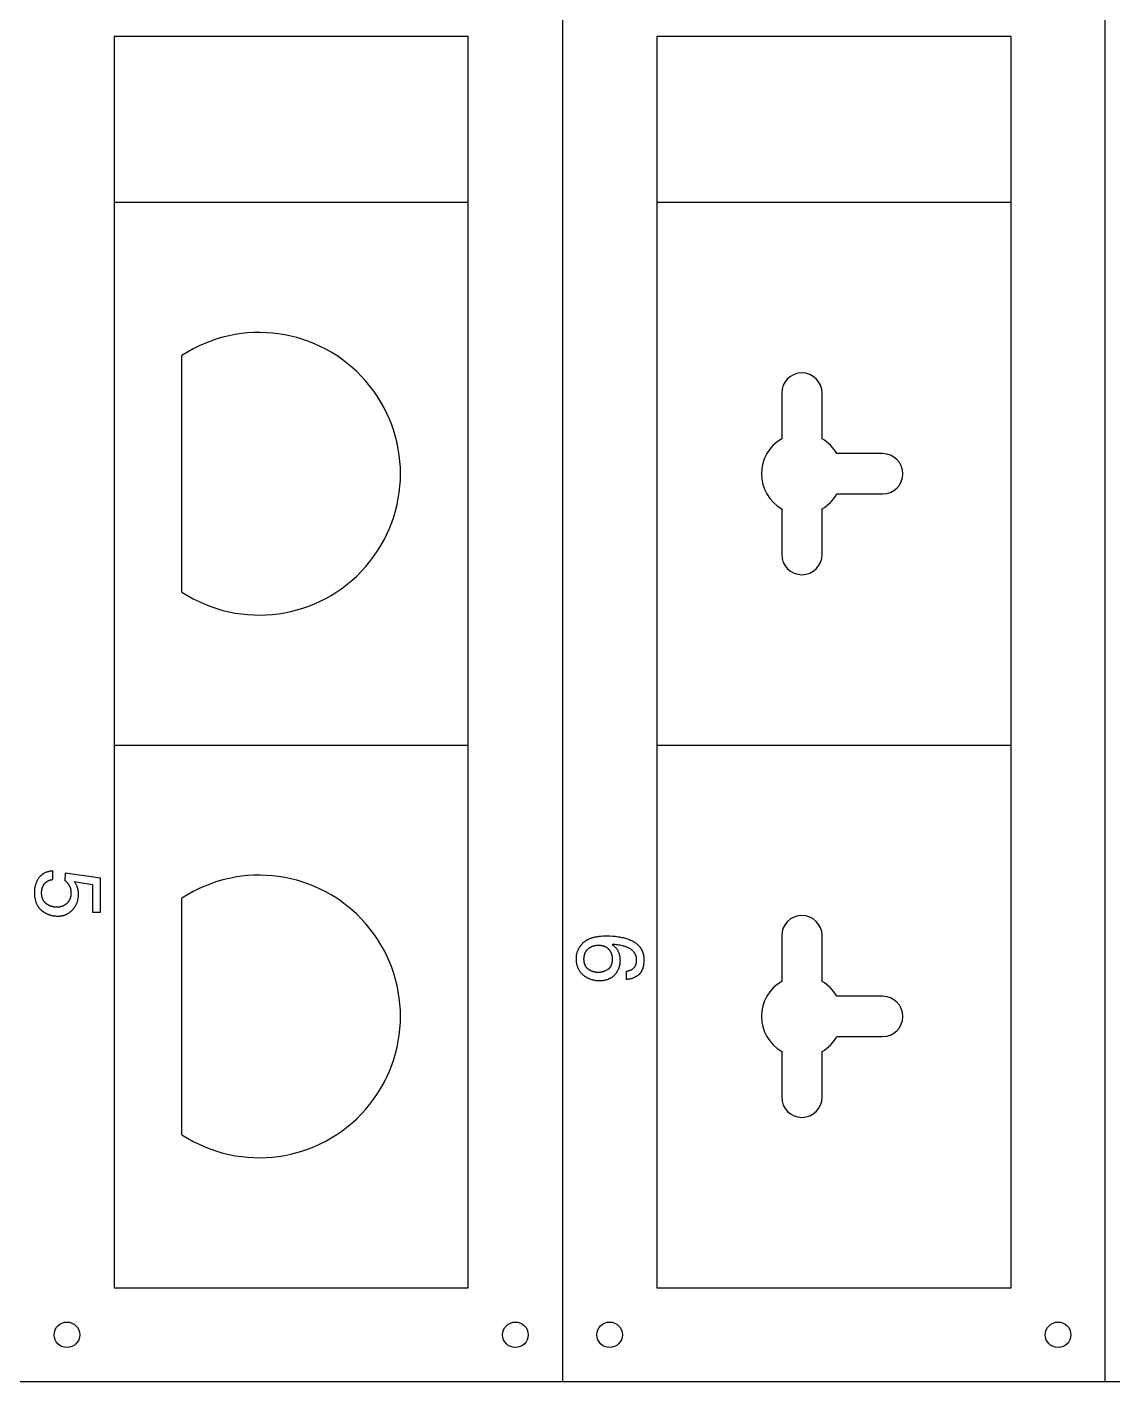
# Model space of a CAD drawing. Extents: x 0 to 323, y 0 to 407.
# Drawn here: x 161.9 to 242.6, y 0 to 100.7 of the extents above; entities that cross this region are included whole.
import ezdxf

# ---------------------------------------------------------------- set-up
doc = ezdxf.new("R2010")
doc.units = 0
for name, color, linetype in [('BORDER', 7, 'CONTINUOUS'), ('FIXING', 3, 'CONTINUOUS'), ('GRID_PCB', 6, 'CONTINUOUS'), ('SCREWS-BORDER', 3, 'CONTINUOUS'), ('TEXT_LAYER$TXT_05', 4, 'CONTINUOUS'), ('TEXT_LAYER$TXT_06', 4, 'CONTINUOUS')]:
    doc.layers.add(name, color=color, linetype=linetype)

msp = doc.modelspace()

# ---------------------------------------------------------------- linework, layer by layer
at = {"layer": 'BORDER'}
for p, q in [((201.65, 406.96), (201.65, 0)), ((241.98, 0), (241.98, 406.96)), ((322.64, 0), (0, 0))]:
    msp.add_line(p, q, dxfattribs=at)
at = {"layer": 'FIXING'}
for p, q in [((194.65, 87.66), (168.32, 87.66)), ((234.98, 87.66), (208.65, 87.66)), ((173.37, 58.7), (173.37, 76.29)), ((217.94, 73.49), (217.94, 70.09)), ((220.94, 70.09), (220.94, 73.49)), ((225.44, 68.99), (222.04, 68.99)), ((222.04, 65.99), (225.44, 65.99)), ((217.94, 64.9), (217.94, 61.49)), ((220.94, 61.49), (220.94, 64.9)), ((168.32, 47.33), (194.65, 47.33)), ((208.65, 47.33), (234.98, 47.33)), ((173.37, 18.37), (173.37, 35.96)), ((217.94, 33.16), (217.94, 29.76)), ((220.94, 29.76), (220.94, 33.16)), ((225.44, 28.66), (222.04, 28.66)), ((222.04, 25.66), (225.44, 25.66)), ((217.94, 24.57), (217.94, 21.16)), ((220.94, 21.16), (220.94, 24.57))]:
    msp.add_line(p, q, dxfattribs=at)
for centre, radius, start, end in [((179.11, 67.49), 10.5, 236.8609, 123.1391), ((219.44, 73.49), 1.5, 0, 180), ((219.44, 67.49), 3, 120, 240), ((219.44, 67.49), 3, 30, 60), ((225.44, 67.49), 1.5, 270, 90), ((219.44, 67.49), 3, 300, 330), ((219.44, 61.49), 1.5, 180, 0), ((179.11, 27.16), 10.5, 236.8609, 123.1391), ((219.44, 33.16), 1.5, 0, 180), ((219.44, 27.16), 3, 120, 240), ((219.44, 27.16), 3, 30, 60), ((225.44, 27.16), 1.5, 270, 90), ((219.44, 27.16), 3, 300, 330), ((219.44, 21.16), 1.5, 180, 0)]:
    msp.add_arc(centre, radius, start, end, dxfattribs=at)
at = {"layer": 'GRID_PCB'}
for p, q in [((168.32, 99.99), (168.32, 7)), ((194.65, 99.99), (168.32, 99.99)), ((194.65, 7), (194.65, 99.99)), ((208.65, 99.99), (208.65, 7)), ((234.98, 99.99), (208.65, 99.99)), ((234.98, 7), (234.98, 99.99)), ((168.32, 7), (194.65, 7)), ((208.65, 7), (234.98, 7))]:
    msp.add_line(p, q, dxfattribs=at)
at = {"layer": 'SCREWS-BORDER'}
for centre in [(164.82, 3.5), (198.15, 3.5), (205.15, 3.5), (238.48, 3.5)]:
    msp.add_circle(centre, 0.95, dxfattribs=at)
at = {"layer": 'TEXT_LAYER$TXT_05'}
for p, q in [((162.61, 37.26), (162.59, 37.23)), ((162.62, 37.29), (162.61, 37.26)), ((162.64, 37.32), (162.62, 37.29)), ((162.66, 37.35), (162.64, 37.32)), ((162.68, 37.38), (162.66, 37.35)), ((162.7, 37.41), (162.68, 37.38)), ((162.72, 37.43), (162.7, 37.41)), ((162.74, 37.46), (162.72, 37.43)), ((162.76, 37.49), (162.74, 37.46)), ((162.78, 37.52), (162.76, 37.49)), ((162.8, 37.55), (162.78, 37.52)), ((162.83, 37.57), (162.8, 37.55)), ((162.85, 37.6), (162.83, 37.57)), ((162.88, 37.62), (162.85, 37.6)), ((162.9, 37.64), (162.88, 37.62)), ((162.93, 37.67), (162.9, 37.64)), ((162.95, 37.69), (162.93, 37.67)), ((162.98, 37.71), (162.95, 37.69)), ((163.01, 37.73), (162.98, 37.71)), ((163.04, 37.75), (163.01, 37.73)), ((163.07, 37.77), (163.04, 37.75)), ((163.1, 37.79), (163.07, 37.77)), ((163.13, 37.8), (163.1, 37.79)), ((163.16, 37.82), (163.13, 37.8)), ((163.19, 37.84), (163.16, 37.82)), ((163.23, 37.85), (163.19, 37.84)), ((163.26, 37.86), (163.23, 37.85)), ((163.3, 37.88), (163.26, 37.86)), ((163.33, 37.89), (163.3, 37.88)), ((163.37, 37.9), (163.33, 37.89)), ((163.4, 37.91), (163.37, 37.9)), ((163.44, 37.92), (163.4, 37.91)), ((163.48, 37.93), (163.44, 37.92)), ((163.44, 37.25), (163.47, 37.27)), ((163.47, 37.27), (163.5, 37.28)), ((163.52, 37.94), (163.48, 37.93)), ((163.5, 37.28), (163.52, 37.29)), ((163.56, 37.95), (163.52, 37.94)), ((163.52, 37.29), (163.55, 37.29)), ((163.55, 37.29), (163.58, 37.3)), ((163.6, 37.96), (163.56, 37.95)), ((163.58, 37.3), (163.61, 37.31)), ((163.64, 37.96), (163.6, 37.96)), ((163.61, 37.31), (163.64, 37.32)), ((163.68, 37.97), (163.64, 37.96)), ((163.64, 37.32), (163.67, 37.32)), ((163.67, 37.32), (163.7, 37.33)), ((163.72, 37.97), (163.68, 37.97)), ((163.7, 37.33), (163.73, 37.33)), ((163.77, 37.98), (163.72, 37.97)), ((163.73, 37.33), (163.77, 37.34)), ((163.77, 37.34), (163.77, 37.98)), ((164.69, 37.8), (164.66, 37.27)), ((164.66, 37.27), (164.69, 37.25)), ((167.32, 37.43), (164.69, 37.8)), ((167.32, 34.9), (167.32, 37.43)), ((162.41, 36.56), (162.4, 36.52)), ((162.4, 36.52), (162.4, 36.48)), ((162.4, 36.48), (162.4, 36.45)), ((162.4, 36.45), (162.4, 36.41)), ((162.4, 36.41), (162.4, 36.35)), ((162.4, 36.35), (162.4, 36.29)), ((162.4, 36.29), (162.41, 36.24)), ((162.42, 36.66), (162.41, 36.63)), ((162.41, 36.63), (162.41, 36.59)), ((162.41, 36.59), (162.41, 36.56)), ((162.43, 36.73), (162.42, 36.7)), ((162.42, 36.7), (162.42, 36.66)), ((162.44, 36.8), (162.43, 36.77)), ((162.43, 36.77), (162.43, 36.73)), ((162.45, 36.84), (162.44, 36.8)), ((162.46, 36.87), (162.45, 36.84)), ((162.47, 36.9), (162.46, 36.87)), ((162.48, 36.94), (162.47, 36.9)), ((162.49, 36.97), (162.48, 36.94)), ((162.5, 37), (162.49, 36.97)), ((162.51, 37.04), (162.5, 37)), ((162.52, 37.07), (162.51, 37.04)), ((162.53, 37.1), (162.52, 37.07)), ((162.55, 37.13), (162.53, 37.1)), ((162.56, 37.16), (162.55, 37.13)), ((162.58, 37.19), (162.56, 37.16)), ((162.59, 37.23), (162.58, 37.19)), ((162.94, 36.45), (162.95, 36.49)), ((162.94, 36.42), (162.94, 36.45)), ((162.94, 36.38), (162.94, 36.42)), ((162.94, 36.35), (162.94, 36.38)), ((162.94, 36.31), (162.94, 36.35)), ((162.94, 36.28), (162.94, 36.31)), ((162.94, 36.25), (162.94, 36.28)), ((162.95, 36.22), (162.94, 36.25)), ((162.95, 36.55), (162.96, 36.59)), ((162.95, 36.52), (162.95, 36.55)), ((162.95, 36.49), (162.95, 36.52)), ((162.96, 36.59), (162.97, 36.62)), ((162.97, 36.65), (162.98, 36.68)), ((162.97, 36.62), (162.97, 36.65)), ((162.98, 36.68), (162.99, 36.71)), ((162.99, 36.71), (163, 36.74)), ((163, 36.74), (163.01, 36.77)), ((163.01, 36.77), (163.02, 36.8)), ((163.02, 36.8), (163.03, 36.82)), ((163.03, 36.82), (163.04, 36.85)), ((163.04, 36.85), (163.05, 36.88)), ((163.05, 36.88), (163.07, 36.9)), ((163.07, 36.9), (163.08, 36.93)), ((163.08, 36.93), (163.1, 36.95)), ((163.1, 36.95), (163.11, 36.98)), ((163.11, 36.98), (163.13, 37)), ((163.13, 37), (163.15, 37.02)), ((163.15, 37.02), (163.16, 37.04)), ((163.16, 37.04), (163.18, 37.06)), ((163.18, 37.06), (163.2, 37.08)), ((163.2, 37.08), (163.21, 37.09)), ((163.21, 37.09), (163.22, 37.1)), ((163.22, 37.1), (163.23, 37.11)), ((163.23, 37.11), (163.24, 37.12)), ((163.24, 37.12), (163.25, 37.13)), ((163.25, 37.13), (163.26, 37.14)), ((163.26, 37.14), (163.27, 37.15)), ((163.27, 37.15), (163.28, 37.15)), ((163.28, 37.15), (163.29, 37.16)), ((163.29, 37.16), (163.3, 37.17)), ((163.3, 37.17), (163.32, 37.19)), ((163.32, 37.19), (163.35, 37.2)), ((163.35, 37.2), (163.37, 37.22)), ((163.37, 37.22), (163.39, 37.23)), ((163.39, 37.23), (163.42, 37.24)), ((163.42, 37.24), (163.44, 37.25)), ((164.69, 37.25), (164.72, 37.23)), ((164.72, 37.23), (164.74, 37.21)), ((164.74, 37.21), (164.76, 37.18)), ((164.76, 37.18), (164.79, 37.16)), ((164.79, 37.16), (164.81, 37.14)), ((164.81, 37.14), (164.83, 37.11)), ((164.83, 37.11), (164.86, 37.09)), ((164.86, 37.09), (164.88, 37.07)), ((164.88, 37.07), (164.9, 37.04)), ((164.9, 37.04), (164.92, 37.02)), ((164.92, 37.02), (164.94, 36.99)), ((164.94, 36.99), (164.95, 36.96)), ((164.95, 36.96), (164.97, 36.94)), ((164.97, 36.94), (164.99, 36.91)), ((164.99, 36.91), (165, 36.88)), ((165, 36.88), (165.01, 36.87)), ((165.01, 36.87), (165.02, 36.85)), ((165.02, 36.85), (165.02, 36.84)), ((165.02, 36.84), (165.03, 36.82)), ((165.03, 36.82), (165.04, 36.81)), ((165.04, 36.81), (165.04, 36.79)), ((165.04, 36.79), (165.06, 36.76)), ((165.06, 36.76), (165.07, 36.73)), ((165.07, 36.73), (165.08, 36.7)), ((165.08, 36.7), (165.09, 36.67)), ((165.09, 36.67), (165.09, 36.63)), ((165.09, 36.63), (165.1, 36.6)), ((165.1, 36.6), (165.11, 36.56)), ((165.11, 36.56), (165.11, 36.53)), ((165.11, 36.53), (165.12, 36.49)), ((165.12, 36.49), (165.12, 36.45)), ((165.12, 36.45), (165.12, 36.42)), ((165.12, 36.42), (165.12, 36.38)), ((165.12, 36.38), (165.12, 36.34)), ((165.12, 36.34), (165.12, 36.31)), ((165.12, 36.31), (165.12, 36.28)), ((165.12, 36.28), (165.12, 36.26)), ((165.12, 36.26), (165.12, 36.23)), ((165.37, 37.18), (166.72, 36.97)), ((165.4, 37.13), (165.37, 37.18)), ((165.43, 37.09), (165.4, 37.13)), ((165.46, 37.05), (165.43, 37.09)), ((165.48, 37.01), (165.46, 37.05)), ((165.51, 36.97), (165.48, 37.01)), ((165.53, 36.93), (165.51, 36.97)), ((165.54, 36.91), (165.53, 36.93)), ((165.55, 36.89), (165.54, 36.91)), ((165.56, 36.87), (165.55, 36.89)), ((165.56, 36.85), (165.56, 36.87)), ((165.58, 36.82), (165.56, 36.85)), ((165.59, 36.78), (165.58, 36.82)), ((165.6, 36.75), (165.59, 36.78)), ((165.61, 36.71), (165.6, 36.75)), ((165.62, 36.67), (165.61, 36.71)), ((165.63, 36.64), (165.62, 36.67)), ((165.64, 36.6), (165.63, 36.64)), ((165.65, 36.56), (165.64, 36.6)), ((165.65, 36.52), (165.65, 36.56)), ((165.66, 36.48), (165.65, 36.52)), ((165.67, 36.44), (165.66, 36.48)), ((165.67, 36.4), (165.67, 36.44)), ((165.67, 36.35), (165.67, 36.4)), ((165.67, 36.31), (165.67, 36.35)), ((165.68, 36.27), (165.67, 36.31)), ((165.68, 36.22), (165.68, 36.27)), ((166.72, 36.97), (166.72, 34.9)), ((162.41, 36.24), (162.41, 36.18)), ((162.41, 36.18), (162.41, 36.13)), ((162.41, 36.13), (162.42, 36.08)), ((162.42, 36.08), (162.43, 36.02)), ((162.43, 36.02), (162.43, 35.97)), ((162.43, 35.97), (162.44, 35.92)), ((162.44, 35.92), (162.45, 35.87)), ((162.45, 35.87), (162.46, 35.83)), ((162.46, 35.83), (162.48, 35.78)), ((162.48, 35.78), (162.49, 35.73)), ((162.49, 35.73), (162.5, 35.69)), ((162.5, 35.69), (162.52, 35.64)), ((162.52, 35.64), (162.53, 35.6)), ((162.53, 35.6), (162.55, 35.56)), ((162.55, 35.56), (162.57, 35.52)), ((162.57, 35.52), (162.59, 35.48)), ((162.59, 35.48), (162.61, 35.44)), ((162.61, 35.44), (162.63, 35.4)), ((162.63, 35.4), (162.65, 35.36)), ((162.65, 35.36), (162.67, 35.33)), ((162.67, 35.33), (162.7, 35.29)), ((162.7, 35.29), (162.72, 35.26)), ((162.72, 35.26), (162.75, 35.22)), ((162.95, 36.19), (162.95, 36.22)), ((162.95, 36.15), (162.95, 36.19)), ((162.96, 36.12), (162.95, 36.15)), ((162.96, 36.09), (162.96, 36.12)), ((162.97, 36.06), (162.96, 36.09)), ((162.97, 36.04), (162.97, 36.06)), ((162.98, 36.01), (162.97, 36.04)), ((162.99, 35.98), (162.98, 36.01)), ((163, 35.95), (162.99, 35.98)), ((163.01, 35.93), (163, 35.95)), ((163.02, 35.9), (163.01, 35.93)), ((163.03, 35.87), (163.02, 35.9)), ((163.04, 35.85), (163.03, 35.87)), ((163.05, 35.83), (163.04, 35.85)), ((163.06, 35.8), (163.05, 35.83)), ((163.08, 35.78), (163.06, 35.8)), ((163.09, 35.76), (163.08, 35.78)), ((163.1, 35.73), (163.09, 35.76)), ((163.12, 35.71), (163.1, 35.73)), ((163.14, 35.69), (163.12, 35.71)), ((163.15, 35.67), (163.14, 35.69)), ((163.17, 35.65), (163.15, 35.67)), ((163.19, 35.63), (163.17, 35.65)), ((163.21, 35.61), (163.19, 35.63)), ((163.22, 35.59), (163.21, 35.61)), ((163.24, 35.58), (163.22, 35.59)), ((163.27, 35.56), (163.24, 35.58)), ((163.29, 35.54), (163.27, 35.56)), ((163.31, 35.53), (163.29, 35.54)), ((163.33, 35.51), (163.31, 35.53)), ((163.35, 35.49), (163.33, 35.51)), ((163.37, 35.48), (163.35, 35.49)), ((163.4, 35.47), (163.37, 35.48)), ((163.42, 35.45), (163.4, 35.47)), ((163.44, 35.44), (163.42, 35.45)), ((163.47, 35.43), (163.44, 35.44)), ((163.49, 35.42), (163.47, 35.43)), ((163.51, 35.4), (163.49, 35.42)), ((163.53, 35.39), (163.51, 35.4)), ((163.56, 35.38), (163.53, 35.39)), ((163.58, 35.37), (163.56, 35.38)), ((163.61, 35.36), (163.58, 35.37)), ((163.63, 35.35), (163.61, 35.36)), ((163.65, 35.35), (163.63, 35.35)), ((163.68, 35.34), (163.65, 35.35)), ((163.7, 35.33), (163.68, 35.34)), ((163.73, 35.32), (163.7, 35.33)), ((163.75, 35.32), (163.73, 35.32)), ((163.77, 35.31), (163.75, 35.32)), ((163.8, 35.31), (163.77, 35.31)), ((163.82, 35.3), (163.8, 35.31)), ((163.85, 35.3), (163.82, 35.3)), ((163.88, 35.29), (163.85, 35.3)), ((163.9, 35.29), (163.88, 35.29)), ((163.93, 35.29), (163.9, 35.29)), ((163.95, 35.28), (163.93, 35.29)), ((163.98, 35.28), (163.95, 35.28)), ((164, 35.28), (163.98, 35.28)), ((164.03, 35.28), (164, 35.28)), ((164.06, 35.28), (164.03, 35.28)), ((164.09, 35.28), (164.06, 35.28)), ((164.12, 35.28), (164.09, 35.28)), ((164.15, 35.28), (164.12, 35.28)), ((164.18, 35.28), (164.15, 35.28)), ((164.21, 35.29), (164.18, 35.28)), ((164.24, 35.29), (164.21, 35.29)), ((164.27, 35.29), (164.24, 35.29)), ((164.3, 35.3), (164.27, 35.29)), ((164.33, 35.3), (164.3, 35.3)), ((164.35, 35.31), (164.33, 35.3)), ((164.38, 35.32), (164.35, 35.31)), ((164.41, 35.32), (164.38, 35.32)), ((164.43, 35.33), (164.41, 35.32)), ((164.46, 35.34), (164.43, 35.33)), ((164.48, 35.35), (164.46, 35.34)), ((164.51, 35.36), (164.48, 35.35)), ((164.53, 35.37), (164.51, 35.36)), ((164.56, 35.38), (164.53, 35.37)), ((164.58, 35.39), (164.56, 35.38)), ((164.6, 35.4), (164.58, 35.39)), ((164.63, 35.41), (164.6, 35.4)), ((164.65, 35.43), (164.63, 35.41)), ((164.67, 35.44), (164.65, 35.43)), ((164.69, 35.45), (164.67, 35.44)), ((164.71, 35.47), (164.69, 35.45)), ((164.73, 35.49), (164.71, 35.47)), ((164.75, 35.5), (164.73, 35.49)), ((164.77, 35.52), (164.75, 35.5)), ((164.79, 35.54), (164.77, 35.52)), ((164.81, 35.55), (164.79, 35.54)), ((164.83, 35.57), (164.81, 35.55)), ((164.85, 35.59), (164.83, 35.57)), ((164.86, 35.61), (164.85, 35.59)), ((164.88, 35.63), (164.86, 35.61)), ((164.9, 35.65), (164.88, 35.63)), ((164.91, 35.67), (164.9, 35.65)), ((164.93, 35.69), (164.91, 35.67)), ((164.94, 35.71), (164.93, 35.69)), ((164.95, 35.73), (164.94, 35.71)), ((164.97, 35.75), (164.95, 35.73)), ((164.98, 35.78), (164.97, 35.75)), ((164.99, 35.8), (164.98, 35.78)), ((165, 35.82), (164.99, 35.8)), ((165.02, 35.84), (165, 35.82)), ((165.03, 35.86), (165.02, 35.84)), ((165.04, 35.89), (165.03, 35.86)), ((165.05, 35.91), (165.04, 35.89)), ((165.06, 35.93), (165.05, 35.91)), ((165.07, 35.98), (165.06, 35.96)), ((165.06, 35.96), (165.06, 35.93)), ((165.08, 36), (165.07, 35.98)), ((165.09, 36.03), (165.08, 36)), ((165.1, 36.08), (165.09, 36.05)), ((165.09, 36.05), (165.09, 36.03)), ((165.11, 36.13), (165.1, 36.1)), ((165.1, 36.1), (165.1, 36.08)), ((165.12, 36.18), (165.11, 36.15)), ((165.11, 36.15), (165.11, 36.13)), ((165.12, 36.23), (165.12, 36.21)), ((165.12, 36.21), (165.12, 36.18)), ((165.37, 35.24), (165.39, 35.27)), ((165.39, 35.27), (165.41, 35.3)), ((165.41, 35.3), (165.43, 35.33)), ((165.43, 35.33), (165.45, 35.36)), ((165.45, 35.36), (165.47, 35.4)), ((165.47, 35.4), (165.49, 35.43)), ((165.49, 35.43), (165.51, 35.46)), ((165.51, 35.46), (165.52, 35.5)), ((165.52, 35.5), (165.54, 35.53)), ((165.54, 35.53), (165.55, 35.57)), ((165.55, 35.57), (165.57, 35.6)), ((165.57, 35.6), (165.58, 35.64)), ((165.58, 35.64), (165.59, 35.67)), ((165.59, 35.67), (165.6, 35.71)), ((165.6, 35.71), (165.62, 35.75)), ((165.62, 35.75), (165.63, 35.79)), ((165.63, 35.82), (165.64, 35.86)), ((165.63, 35.79), (165.63, 35.82)), ((165.64, 35.86), (165.65, 35.9)), ((165.65, 35.9), (165.66, 35.94)), ((165.66, 35.98), (165.67, 36.02)), ((165.66, 35.94), (165.66, 35.98)), ((165.67, 36.14), (165.68, 36.18)), ((165.67, 36.1), (165.67, 36.14)), ((165.67, 36.06), (165.67, 36.1)), ((165.67, 36.02), (165.67, 36.06)), ((165.68, 36.18), (165.68, 36.22)), ((162.75, 35.22), (162.78, 35.19)), ((162.78, 35.19), (162.81, 35.16)), ((162.81, 35.16), (162.84, 35.13)), ((162.84, 35.13), (162.87, 35.1)), ((162.87, 35.1), (162.9, 35.07)), ((162.9, 35.07), (162.93, 35.05)), ((162.93, 35.05), (162.96, 35.02)), ((162.96, 35.02), (163, 34.99)), ((163, 34.99), (163.03, 34.97)), ((163.03, 34.97), (163.06, 34.95)), ((163.06, 34.95), (163.1, 34.92)), ((163.1, 34.92), (163.13, 34.9)), ((163.13, 34.9), (163.17, 34.88)), ((163.17, 34.88), (163.2, 34.86)), ((163.2, 34.86), (163.24, 34.84)), ((163.24, 34.84), (163.28, 34.82)), ((163.28, 34.82), (163.31, 34.8)), ((163.31, 34.8), (163.35, 34.79)), ((163.35, 34.79), (163.39, 34.77)), ((163.39, 34.77), (163.42, 34.75)), ((163.42, 34.75), (163.46, 34.74)), ((163.46, 34.74), (163.5, 34.73)), ((163.5, 34.73), (163.54, 34.71)), ((163.54, 34.71), (163.57, 34.7)), ((163.57, 34.7), (163.61, 34.69)), ((163.61, 34.69), (163.65, 34.68)), ((163.65, 34.68), (163.69, 34.67)), ((163.69, 34.67), (163.73, 34.66)), ((163.73, 34.66), (163.77, 34.65)), ((163.77, 34.65), (163.81, 34.65)), ((163.81, 34.65), (163.85, 34.64)), ((163.85, 34.64), (163.89, 34.63)), ((163.89, 34.63), (163.94, 34.63)), ((163.94, 34.63), (163.98, 34.63)), ((163.98, 34.63), (164.02, 34.62)), ((164.02, 34.62), (164.06, 34.62)), ((164.06, 34.62), (164.11, 34.62)), ((164.11, 34.62), (164.15, 34.62)), ((164.15, 34.62), (164.19, 34.62)), ((164.19, 34.62), (164.23, 34.62)), ((164.23, 34.62), (164.27, 34.62)), ((164.27, 34.62), (164.31, 34.63)), ((164.31, 34.63), (164.35, 34.63)), ((164.35, 34.63), (164.39, 34.64)), ((164.39, 34.64), (164.43, 34.64)), ((164.43, 34.64), (164.47, 34.65)), ((164.47, 34.65), (164.5, 34.66)), ((164.5, 34.66), (164.54, 34.66)), ((164.54, 34.66), (164.58, 34.67)), ((164.58, 34.67), (164.61, 34.68)), ((164.61, 34.68), (164.65, 34.7)), ((164.65, 34.7), (164.68, 34.71)), ((164.68, 34.71), (164.72, 34.72)), ((164.72, 34.72), (164.75, 34.74)), ((164.75, 34.74), (164.79, 34.75)), ((164.79, 34.75), (164.82, 34.77)), ((164.82, 34.77), (164.85, 34.78)), ((164.85, 34.78), (164.89, 34.8)), ((164.89, 34.8), (164.92, 34.82)), ((164.92, 34.82), (164.95, 34.84)), ((164.95, 34.84), (164.98, 34.86)), ((164.98, 34.86), (165.01, 34.88)), ((165.01, 34.88), (165.04, 34.9)), ((165.04, 34.9), (165.07, 34.93)), ((165.07, 34.93), (165.1, 34.95)), ((165.1, 34.95), (165.13, 34.98)), ((165.13, 34.98), (165.16, 35)), ((165.16, 35), (165.19, 35.03)), ((165.19, 35.03), (165.22, 35.06)), ((165.22, 35.06), (165.24, 35.09)), ((165.24, 35.09), (165.27, 35.11)), ((165.27, 35.11), (165.3, 35.14)), ((165.3, 35.14), (165.32, 35.17)), ((165.32, 35.17), (165.35, 35.21)), ((165.35, 35.21), (165.37, 35.24)), ((166.72, 34.9), (167.32, 34.9))]:
    msp.add_line(p, q, dxfattribs=at)
at = {"layer": 'TEXT_LAYER$TXT_06'}
for p, q in [((202.86, 32.22), (202.88, 32.25)), ((202.88, 32.25), (202.9, 32.29)), ((202.9, 32.29), (202.92, 32.32)), ((202.92, 32.32), (202.95, 32.36)), ((202.95, 32.36), (202.97, 32.39)), ((202.97, 32.39), (203, 32.42)), ((203, 32.42), (203.02, 32.46)), ((203.02, 32.46), (203.05, 32.49)), ((203.05, 32.49), (203.08, 32.52)), ((203.08, 32.52), (203.11, 32.56)), ((203.11, 32.56), (203.14, 32.59)), ((203.14, 32.59), (203.17, 32.62)), ((203.17, 32.62), (203.2, 32.65)), ((203.2, 32.65), (203.21, 32.67)), ((203.21, 32.67), (203.23, 32.68)), ((203.23, 32.68), (203.25, 32.7)), ((203.25, 32.7), (203.27, 32.71)), ((203.27, 32.71), (203.28, 32.73)), ((203.28, 32.73), (203.3, 32.74)), ((203.3, 32.74), (203.34, 32.77)), ((203.34, 32.77), (203.38, 32.79)), ((203.38, 32.79), (203.42, 32.82)), ((203.42, 32.82), (203.46, 32.84)), ((203.46, 32.84), (203.5, 32.87)), ((203.5, 32.87), (203.55, 32.89)), ((203.55, 32.89), (203.59, 32.91)), ((203.59, 32.91), (203.64, 32.93)), ((203.62, 32.23), (203.6, 32.21)), ((203.64, 32.24), (203.62, 32.23)), ((203.64, 32.93), (203.69, 32.95)), ((203.66, 32.26), (203.64, 32.24)), ((203.68, 32.27), (203.66, 32.26)), ((203.71, 32.28), (203.68, 32.27)), ((203.69, 32.95), (203.74, 32.97)), ((203.73, 32.3), (203.71, 32.28)), ((203.75, 32.31), (203.73, 32.3)), ((203.74, 32.97), (203.79, 32.99)), ((203.77, 32.32), (203.75, 32.31)), ((203.8, 32.33), (203.77, 32.32)), ((203.79, 32.99), (203.84, 33.01)), ((203.82, 32.34), (203.8, 32.33)), ((203.84, 32.35), (203.82, 32.34)), ((203.84, 33.01), (203.89, 33.02)), ((203.87, 32.36), (203.84, 32.35)), ((203.89, 32.37), (203.87, 32.36)), ((203.89, 33.02), (203.95, 33.04)), ((203.91, 32.38), (203.89, 32.37)), ((203.94, 32.38), (203.91, 32.38)), ((203.96, 32.39), (203.94, 32.38)), ((203.95, 33.04), (204.01, 33.05)), ((203.99, 32.4), (203.96, 32.39)), ((204.02, 32.4), (203.99, 32.4)), ((204.01, 33.05), (204.06, 33.07)), ((204.04, 32.41), (204.02, 32.4)), ((204.07, 32.42), (204.04, 32.41)), ((204.06, 33.07), (204.12, 33.08)), ((204.09, 32.42), (204.07, 32.42)), ((204.12, 32.42), (204.09, 32.42)), ((204.12, 33.08), (204.19, 33.09)), ((204.15, 32.43), (204.12, 32.42)), ((204.18, 32.43), (204.15, 32.43)), ((204.2, 32.43), (204.18, 32.43)), ((204.19, 33.09), (204.25, 33.1)), ((204.23, 32.43), (204.2, 32.43)), ((204.26, 32.44), (204.23, 32.43)), ((204.25, 33.1), (204.31, 33.11)), ((204.29, 32.44), (204.26, 32.44)), ((204.32, 32.44), (204.29, 32.44)), ((204.31, 33.11), (204.38, 33.12)), ((204.35, 32.44), (204.32, 32.44)), ((204.38, 32.44), (204.35, 32.44)), ((204.38, 33.12), (204.51, 33.13)), ((204.41, 32.43), (204.38, 32.44)), ((204.44, 32.43), (204.41, 32.43)), ((204.47, 32.43), (204.44, 32.43)), ((204.5, 32.43), (204.47, 32.43)), ((204.53, 32.42), (204.5, 32.43)), ((204.51, 33.13), (204.65, 33.14)), ((204.56, 32.42), (204.53, 32.42)), ((204.59, 32.41), (204.56, 32.42)), ((204.62, 32.41), (204.59, 32.41)), ((204.65, 32.4), (204.62, 32.41)), ((204.65, 33.14), (204.8, 33.15)), ((204.67, 32.39), (204.65, 32.4)), ((204.7, 32.39), (204.67, 32.39)), ((204.73, 32.38), (204.7, 32.39)), ((204.75, 32.37), (204.73, 32.38)), ((204.78, 32.36), (204.75, 32.37)), ((204.8, 32.35), (204.78, 32.36)), ((204.8, 33.15), (204.95, 33.15)), ((204.83, 32.34), (204.8, 32.35)), ((204.85, 32.33), (204.83, 32.34)), ((204.87, 32.32), (204.85, 32.33)), ((204.89, 32.31), (204.87, 32.32)), ((204.92, 32.3), (204.89, 32.31)), ((204.94, 32.28), (204.92, 32.3)), ((204.96, 32.27), (204.94, 32.28)), ((204.95, 33.15), (205.17, 33.14)), ((204.98, 32.25), (204.96, 32.27)), ((205, 32.24), (204.98, 32.25)), ((205.02, 32.22), (205, 32.24)), ((205.04, 32.21), (205.02, 32.22)), ((205.17, 33.14), (205.38, 33.13)), ((205.33, 32.51), (205.37, 32.49)), ((205.44, 32.51), (205.33, 32.51)), ((205.37, 32.49), (205.4, 32.46)), ((205.38, 33.13), (205.49, 33.13)), ((205.4, 32.46), (205.44, 32.43)), ((205.54, 32.5), (205.44, 32.51)), ((205.44, 32.43), (205.47, 32.4)), ((205.47, 32.4), (205.51, 32.37)), ((205.49, 33.13), (205.59, 33.12)), ((205.51, 32.37), (205.54, 32.34)), ((205.64, 32.49), (205.54, 32.5)), ((205.54, 32.34), (205.57, 32.31)), ((205.57, 32.31), (205.6, 32.28)), ((205.59, 33.12), (205.69, 33.11)), ((205.6, 32.28), (205.63, 32.24)), ((205.63, 32.24), (205.65, 32.21)), ((205.74, 32.48), (205.64, 32.49)), ((205.69, 33.11), (205.79, 33.09)), ((205.84, 32.47), (205.74, 32.48)), ((205.79, 33.09), (205.88, 33.08)), ((205.93, 32.45), (205.84, 32.47)), ((205.88, 33.08), (205.97, 33.06)), ((206.02, 32.43), (205.93, 32.45)), ((205.97, 33.06), (206.07, 33.04)), ((206.11, 32.41), (206.02, 32.43)), ((206.07, 33.04), (206.15, 33.02)), ((206.19, 32.39), (206.11, 32.41)), ((206.15, 33.02), (206.24, 33)), ((206.23, 32.38), (206.19, 32.39)), ((206.27, 32.37), (206.23, 32.38)), ((206.24, 33), (206.33, 32.98)), ((206.31, 32.35), (206.27, 32.37)), ((206.35, 32.34), (206.31, 32.35)), ((206.33, 32.98), (206.41, 32.95)), ((206.39, 32.33), (206.35, 32.34)), ((206.42, 32.31), (206.39, 32.33)), ((206.41, 32.95), (206.49, 32.93)), ((206.46, 32.3), (206.42, 32.31)), ((206.49, 32.28), (206.46, 32.3)), ((206.49, 32.93), (206.56, 32.9)), ((206.53, 32.27), (206.49, 32.28)), ((206.56, 32.25), (206.53, 32.27)), ((206.56, 32.9), (206.63, 32.87)), ((206.59, 32.23), (206.56, 32.25)), ((206.63, 32.21), (206.59, 32.23)), ((206.63, 32.87), (206.7, 32.84)), ((206.7, 32.84), (206.77, 32.81)), ((206.77, 32.81), (206.84, 32.78)), ((206.84, 32.78), (206.9, 32.74)), ((206.9, 32.74), (206.96, 32.71)), ((206.96, 32.71), (206.99, 32.69)), ((206.99, 32.69), (207.02, 32.67)), ((207.02, 32.67), (207.05, 32.65)), ((207.05, 32.65), (207.07, 32.63)), ((207.07, 32.63), (207.1, 32.61)), ((207.1, 32.61), (207.13, 32.59)), ((207.13, 32.59), (207.15, 32.57)), ((207.15, 32.57), (207.18, 32.55)), ((207.18, 32.55), (207.2, 32.53)), ((207.2, 32.53), (207.23, 32.51)), ((207.23, 32.51), (207.25, 32.49)), ((207.25, 32.49), (207.27, 32.46)), ((207.27, 32.46), (207.29, 32.44)), ((207.29, 32.44), (207.32, 32.42)), ((207.32, 32.42), (207.34, 32.4)), ((207.34, 32.4), (207.36, 32.37)), ((207.36, 32.37), (207.38, 32.35)), ((207.38, 32.35), (207.4, 32.33)), ((207.4, 32.33), (207.42, 32.3)), ((207.42, 32.3), (207.43, 32.28)), ((207.43, 32.28), (207.45, 32.25)), ((207.45, 32.25), (207.47, 32.23)), ((207.47, 32.23), (207.48, 32.2)), ((202.68, 31.6), (202.69, 31.64)), ((202.68, 31.55), (202.68, 31.6)), ((202.68, 31.51), (202.68, 31.55)), ((202.68, 31.47), (202.68, 31.51)), ((202.68, 31.42), (202.68, 31.47)), ((202.68, 31.37), (202.68, 31.42)), ((202.68, 31.32), (202.68, 31.37)), ((202.69, 31.28), (202.68, 31.32)), ((202.69, 31.68), (202.7, 31.72)), ((202.69, 31.64), (202.69, 31.68)), ((202.69, 31.23), (202.69, 31.28)), ((202.7, 31.18), (202.69, 31.23)), ((202.7, 31.76), (202.71, 31.8)), ((202.7, 31.72), (202.7, 31.76)), ((202.71, 31.8), (202.72, 31.84)), ((202.72, 31.84), (202.73, 31.88)), ((202.73, 31.88), (202.74, 31.92)), ((202.74, 31.92), (202.75, 31.96)), ((202.75, 31.96), (202.76, 31.99)), ((202.76, 31.99), (202.78, 32.03)), ((202.78, 32.03), (202.79, 32.07)), ((202.79, 32.07), (202.81, 32.11)), ((202.81, 32.11), (202.83, 32.14)), ((202.83, 32.14), (202.84, 32.18)), ((202.84, 32.18), (202.86, 32.22)), ((203.23, 31.47), (203.22, 31.45)), ((203.22, 31.45), (203.22, 31.42)), ((203.22, 31.42), (203.22, 31.39)), ((203.22, 31.39), (203.23, 31.36)), ((203.24, 31.62), (203.23, 31.59)), ((203.23, 31.59), (203.23, 31.56)), ((203.23, 31.56), (203.23, 31.53)), ((203.23, 31.53), (203.23, 31.5)), ((203.23, 31.5), (203.23, 31.47)), ((203.23, 31.36), (203.23, 31.33)), ((203.23, 31.33), (203.23, 31.3)), ((203.23, 31.3), (203.23, 31.27)), ((203.23, 31.27), (203.24, 31.24)), ((203.25, 31.67), (203.24, 31.64)), ((203.24, 31.64), (203.24, 31.62)), ((203.24, 31.24), (203.24, 31.22)), ((203.24, 31.22), (203.24, 31.19)), ((203.26, 31.72), (203.25, 31.69)), ((203.25, 31.69), (203.25, 31.67)), ((203.27, 31.75), (203.26, 31.72)), ((203.28, 31.77), (203.27, 31.75)), ((203.29, 31.82), (203.28, 31.8)), ((203.28, 31.8), (203.28, 31.77)), ((203.3, 31.84), (203.29, 31.82)), ((203.31, 31.87), (203.3, 31.84)), ((203.32, 31.89), (203.31, 31.87)), ((203.33, 31.91), (203.32, 31.89)), ((203.35, 31.93), (203.33, 31.91)), ((203.36, 31.96), (203.35, 31.93)), ((203.37, 31.98), (203.36, 31.96)), ((203.39, 32), (203.37, 31.98)), ((203.4, 32.02), (203.39, 32)), ((203.42, 32.04), (203.4, 32.02)), ((203.43, 32.06), (203.42, 32.04)), ((203.45, 32.08), (203.43, 32.06)), ((203.46, 32.1), (203.45, 32.08)), ((203.48, 32.11), (203.46, 32.1)), ((203.5, 32.13), (203.48, 32.11)), ((203.52, 32.15), (203.5, 32.13)), ((203.54, 32.17), (203.52, 32.15)), ((203.56, 32.18), (203.54, 32.17)), ((203.58, 32.2), (203.56, 32.18)), ((203.6, 32.21), (203.58, 32.2)), ((205.05, 32.19), (205.04, 32.21)), ((205.07, 32.17), (205.05, 32.19)), ((205.09, 32.16), (205.07, 32.17)), ((205.11, 32.14), (205.09, 32.16)), ((205.12, 32.12), (205.11, 32.14)), ((205.14, 32.1), (205.12, 32.12)), ((205.15, 32.08), (205.14, 32.1)), ((205.17, 32.06), (205.15, 32.08)), ((205.18, 32.04), (205.17, 32.06)), ((205.2, 32.02), (205.18, 32.04)), ((205.21, 32), (205.2, 32.02)), ((205.22, 31.98), (205.21, 32)), ((205.23, 31.96), (205.22, 31.98)), ((205.24, 31.94), (205.23, 31.96)), ((205.26, 31.92), (205.24, 31.94)), ((205.27, 31.9), (205.26, 31.92)), ((205.28, 31.88), (205.27, 31.9)), ((205.29, 31.86), (205.28, 31.88)), ((205.29, 31.84), (205.29, 31.86)), ((205.3, 31.82), (205.29, 31.84)), ((205.31, 31.79), (205.3, 31.82)), ((205.32, 31.77), (205.31, 31.79)), ((205.32, 31.75), (205.32, 31.77)), ((205.33, 31.73), (205.32, 31.75)), ((205.34, 31.71), (205.33, 31.73)), ((205.34, 31.68), (205.34, 31.71)), ((205.35, 31.66), (205.34, 31.68)), ((205.35, 31.64), (205.35, 31.66)), ((205.36, 31.61), (205.35, 31.64)), ((205.35, 31.22), (205.36, 31.25)), ((205.35, 31.19), (205.35, 31.22)), ((205.36, 31.59), (205.36, 31.61)), ((205.36, 31.57), (205.36, 31.59)), ((205.36, 31.54), (205.36, 31.57)), ((205.37, 31.52), (205.36, 31.54)), ((205.36, 31.31), (205.37, 31.34)), ((205.36, 31.28), (205.36, 31.31)), ((205.36, 31.25), (205.36, 31.28)), ((205.37, 31.5), (205.37, 31.52)), ((205.37, 31.47), (205.37, 31.5)), ((205.37, 31.45), (205.37, 31.47)), ((205.37, 31.41), (205.37, 31.45)), ((205.37, 31.38), (205.37, 31.41)), ((205.37, 31.34), (205.37, 31.38)), ((205.65, 32.21), (205.68, 32.17)), ((205.68, 32.17), (205.7, 32.14)), ((205.7, 32.14), (205.73, 32.1)), ((205.73, 32.1), (205.75, 32.06)), ((205.75, 32.06), (205.77, 32.02)), ((205.77, 32.02), (205.79, 31.98)), ((205.79, 31.98), (205.81, 31.95)), ((205.81, 31.95), (205.82, 31.91)), ((205.82, 31.91), (205.84, 31.87)), ((205.84, 31.87), (205.85, 31.83)), ((205.85, 31.83), (205.86, 31.79)), ((205.86, 31.79), (205.87, 31.75)), ((205.87, 31.75), (205.88, 31.71)), ((205.88, 31.71), (205.89, 31.67)), ((205.89, 31.67), (205.9, 31.63)), ((205.9, 31.63), (205.91, 31.59)), ((205.91, 31.59), (205.91, 31.55)), ((205.91, 31.55), (205.92, 31.51)), ((205.92, 31.51), (205.92, 31.46)), ((205.92, 31.46), (205.92, 31.42)), ((205.92, 31.42), (205.93, 31.38)), ((205.93, 31.29), (205.92, 31.25)), ((205.92, 31.25), (205.92, 31.22)), ((205.92, 31.22), (205.92, 31.18)), ((205.93, 31.38), (205.93, 31.33)), ((205.93, 31.33), (205.93, 31.29)), ((206.66, 32.2), (206.63, 32.21)), ((206.69, 32.18), (206.66, 32.2)), ((206.72, 32.16), (206.69, 32.18)), ((206.74, 32.14), (206.72, 32.16)), ((206.77, 32.12), (206.74, 32.14)), ((206.8, 32.1), (206.77, 32.12)), ((206.82, 32.08), (206.8, 32.1)), ((206.85, 32.06), (206.82, 32.08)), ((206.87, 32.04), (206.85, 32.06)), ((206.89, 32.01), (206.87, 32.04)), ((206.92, 31.99), (206.89, 32.01)), ((206.94, 31.97), (206.92, 31.99)), ((206.96, 31.94), (206.94, 31.97)), ((206.98, 31.92), (206.96, 31.94)), ((206.99, 31.9), (206.98, 31.92)), ((207.01, 31.87), (206.99, 31.9)), ((207.03, 31.85), (207.01, 31.87)), ((207.04, 31.82), (207.03, 31.85)), ((207.06, 31.8), (207.04, 31.82)), ((207.07, 31.77), (207.06, 31.8)), ((207.08, 31.74), (207.07, 31.77)), ((207.1, 31.72), (207.08, 31.74)), ((207.11, 31.69), (207.1, 31.72)), ((207.12, 31.66), (207.11, 31.69)), ((207.12, 31.63), (207.12, 31.66)), ((207.13, 31.6), (207.12, 31.63)), ((207.14, 31.58), (207.13, 31.6)), ((207.15, 31.55), (207.14, 31.58)), ((207.15, 31.52), (207.15, 31.55)), ((207.15, 31.49), (207.15, 31.52)), ((207.16, 31.46), (207.15, 31.49)), ((207.15, 31.23), (207.16, 31.25)), ((207.15, 31.2), (207.15, 31.23)), ((207.16, 31.42), (207.16, 31.46)), ((207.16, 31.39), (207.16, 31.42)), ((207.16, 31.36), (207.16, 31.39)), ((207.16, 31.33), (207.16, 31.36)), ((207.16, 31.31), (207.16, 31.33)), ((207.16, 31.28), (207.16, 31.31)), ((207.16, 31.25), (207.16, 31.28)), ((207.48, 32.2), (207.5, 32.17)), ((207.5, 32.17), (207.51, 32.15)), ((207.51, 32.15), (207.53, 32.12)), ((207.53, 32.12), (207.54, 32.09)), ((207.54, 32.09), (207.56, 32.06)), ((207.56, 32.06), (207.57, 32.04)), ((207.57, 32.04), (207.58, 32.01)), ((207.58, 32.01), (207.59, 31.98)), ((207.59, 31.98), (207.6, 31.95)), ((207.6, 31.95), (207.61, 31.92)), ((207.61, 31.92), (207.62, 31.89)), ((207.62, 31.89), (207.63, 31.86)), ((207.63, 31.86), (207.64, 31.83)), ((207.64, 31.83), (207.65, 31.8)), ((207.65, 31.8), (207.66, 31.77)), ((207.66, 31.77), (207.66, 31.74)), ((207.66, 31.74), (207.67, 31.71)), ((207.67, 31.71), (207.68, 31.68)), ((207.68, 31.68), (207.68, 31.64)), ((207.68, 31.64), (207.69, 31.61)), ((207.69, 31.61), (207.69, 31.58)), ((207.69, 31.58), (207.69, 31.54)), ((207.69, 31.54), (207.69, 31.51)), ((207.69, 31.51), (207.7, 31.48)), ((207.7, 31.22), (207.69, 31.17)), ((207.7, 31.48), (207.7, 31.44)), ((207.7, 31.44), (207.7, 31.37)), ((207.7, 31.37), (207.7, 31.27)), ((207.7, 31.27), (207.7, 31.22)), ((202.7, 31.14), (202.7, 31.18)), ((202.71, 31.09), (202.7, 31.14)), ((202.72, 31.05), (202.71, 31.09)), ((202.73, 31.01), (202.72, 31.05)), ((202.74, 30.96), (202.73, 31.01)), ((202.75, 30.92), (202.74, 30.96)), ((202.76, 30.88), (202.75, 30.92)), ((202.78, 30.84), (202.76, 30.88)), ((202.79, 30.8), (202.78, 30.84)), ((202.81, 30.76), (202.79, 30.8)), ((202.82, 30.72), (202.81, 30.76)), ((202.84, 30.69), (202.82, 30.72)), ((202.86, 30.65), (202.84, 30.69)), ((202.88, 30.61), (202.86, 30.65)), ((202.9, 30.58), (202.88, 30.61)), ((202.92, 30.54), (202.9, 30.58)), ((202.94, 30.51), (202.92, 30.54)), ((202.97, 30.48), (202.94, 30.51)), ((202.99, 30.44), (202.97, 30.48)), ((203.02, 30.41), (202.99, 30.44)), ((203.04, 30.38), (203.02, 30.41)), ((203.07, 30.35), (203.04, 30.38)), ((203.1, 30.32), (203.07, 30.35)), ((203.13, 30.29), (203.1, 30.32)), ((203.16, 30.27), (203.13, 30.29)), ((203.19, 30.24), (203.16, 30.27)), ((203.22, 30.21), (203.19, 30.24)), ((203.26, 30.19), (203.22, 30.21)), ((203.24, 31.19), (203.25, 31.16)), ((203.25, 31.16), (203.26, 31.14)), ((203.26, 31.14), (203.26, 31.11)), ((203.26, 31.11), (203.27, 31.09)), ((203.27, 31.09), (203.28, 31.06)), ((203.28, 31.06), (203.29, 31.04)), ((203.29, 31.04), (203.3, 31.02)), ((203.3, 31.02), (203.31, 30.99)), ((203.31, 30.99), (203.32, 30.97)), ((203.32, 30.97), (203.33, 30.95)), ((203.33, 30.95), (203.34, 30.93)), ((203.34, 30.93), (203.35, 30.91)), ((203.35, 30.91), (203.36, 30.89)), ((203.36, 30.89), (203.38, 30.87)), ((203.38, 30.87), (203.39, 30.85)), ((203.39, 30.85), (203.41, 30.83)), ((203.41, 30.83), (203.42, 30.81)), ((203.42, 30.81), (203.44, 30.79)), ((203.44, 30.79), (203.46, 30.77)), ((203.46, 30.77), (203.47, 30.76)), ((203.47, 30.76), (203.49, 30.74)), ((203.49, 30.74), (203.51, 30.72)), ((203.51, 30.72), (203.53, 30.71)), ((203.53, 30.71), (203.55, 30.69)), ((203.55, 30.69), (203.57, 30.68)), ((203.57, 30.68), (203.59, 30.66)), ((203.59, 30.66), (203.61, 30.65)), ((203.61, 30.65), (203.63, 30.64)), ((203.63, 30.64), (203.65, 30.62)), ((203.65, 30.62), (203.67, 30.61)), ((203.67, 30.61), (203.7, 30.6)), ((203.7, 30.6), (203.72, 30.59)), ((203.72, 30.59), (203.74, 30.58)), ((203.74, 30.58), (203.76, 30.57)), ((203.76, 30.57), (203.79, 30.56)), ((203.79, 30.56), (203.81, 30.55)), ((203.81, 30.55), (203.83, 30.54)), ((203.83, 30.54), (203.86, 30.53)), ((203.86, 30.53), (203.88, 30.52)), ((203.88, 30.52), (203.9, 30.51)), ((203.9, 30.51), (203.93, 30.5)), ((203.93, 30.5), (203.95, 30.5)), ((203.95, 30.5), (203.98, 30.49)), ((203.98, 30.49), (204, 30.49)), ((204, 30.49), (204.03, 30.48)), ((204.03, 30.48), (204.05, 30.48)), ((204.05, 30.48), (204.08, 30.47)), ((204.08, 30.47), (204.1, 30.47)), ((204.1, 30.47), (204.13, 30.46)), ((204.13, 30.46), (204.15, 30.46)), ((204.15, 30.46), (204.18, 30.46)), ((204.18, 30.46), (204.21, 30.46)), ((204.21, 30.46), (204.23, 30.45)), ((204.23, 30.45), (204.26, 30.45)), ((204.26, 30.45), (204.32, 30.45)), ((204.32, 30.45), (204.34, 30.45)), ((204.34, 30.45), (204.36, 30.45)), ((204.36, 30.45), (204.39, 30.45)), ((204.39, 30.45), (204.41, 30.46)), ((204.41, 30.46), (204.43, 30.46)), ((204.43, 30.46), (204.46, 30.46)), ((204.46, 30.46), (204.48, 30.46)), ((204.48, 30.46), (204.5, 30.47)), ((204.5, 30.47), (204.52, 30.47)), ((204.52, 30.47), (204.55, 30.47)), ((204.55, 30.47), (204.57, 30.48)), ((204.57, 30.48), (204.59, 30.48)), ((204.59, 30.48), (204.61, 30.49)), ((204.61, 30.49), (204.64, 30.49)), ((204.64, 30.49), (204.66, 30.5)), ((204.66, 30.5), (204.68, 30.51)), ((204.68, 30.51), (204.7, 30.51)), ((204.7, 30.51), (204.73, 30.52)), ((204.73, 30.52), (204.75, 30.53)), ((204.75, 30.53), (204.77, 30.54)), ((204.77, 30.54), (204.79, 30.54)), ((204.79, 30.54), (204.81, 30.55)), ((204.81, 30.55), (204.86, 30.57)), ((204.86, 30.57), (204.9, 30.59)), ((204.9, 30.59), (204.94, 30.62)), ((204.94, 30.62), (204.99, 30.64)), ((204.99, 30.64), (205.03, 30.67)), ((205.03, 30.67), (205.04, 30.67)), ((205.04, 30.67), (205.05, 30.68)), ((205.05, 30.68), (205.06, 30.69)), ((205.06, 30.69), (205.07, 30.69)), ((205.07, 30.69), (205.08, 30.7)), ((205.08, 30.7), (205.09, 30.71)), ((205.09, 30.71), (205.1, 30.72)), ((205.1, 30.72), (205.11, 30.73)), ((205.11, 30.73), (205.12, 30.73)), ((205.12, 30.73), (205.13, 30.74)), ((205.13, 30.74), (205.14, 30.75)), ((205.14, 30.76), (205.15, 30.77)), ((205.14, 30.75), (205.14, 30.76)), ((205.15, 30.77), (205.16, 30.78)), ((205.16, 30.78), (205.17, 30.79)), ((205.17, 30.79), (205.18, 30.8)), ((205.18, 30.8), (205.19, 30.81)), ((205.19, 30.81), (205.2, 30.82)), ((205.19, 30.81), (205.19, 30.81)), ((205.2, 30.82), (205.21, 30.83)), ((205.21, 30.83), (205.22, 30.85)), ((205.22, 30.86), (205.23, 30.87)), ((205.22, 30.85), (205.22, 30.86)), ((205.23, 30.87), (205.24, 30.88)), ((205.24, 30.89), (205.25, 30.9)), ((205.24, 30.88), (205.24, 30.89)), ((205.25, 30.91), (205.26, 30.92)), ((205.25, 30.9), (205.25, 30.91)), ((205.26, 30.92), (205.27, 30.94)), ((205.27, 30.94), (205.28, 30.97)), ((205.28, 30.97), (205.29, 30.99)), ((205.29, 30.99), (205.3, 31.02)), ((205.3, 31.02), (205.31, 31.04)), ((205.31, 31.04), (205.32, 31.07)), ((205.32, 31.07), (205.33, 31.1)), ((205.33, 31.1), (205.34, 31.13)), ((205.34, 31.16), (205.35, 31.19)), ((205.34, 31.13), (205.34, 31.16)), ((205.51, 30.23), (205.48, 30.21)), ((205.53, 30.26), (205.51, 30.23)), ((205.56, 30.29), (205.53, 30.26)), ((205.58, 30.32), (205.56, 30.29)), ((205.6, 30.35), (205.58, 30.32)), ((205.63, 30.38), (205.6, 30.35)), ((205.65, 30.41), (205.63, 30.38)), ((205.67, 30.44), (205.65, 30.41)), ((205.69, 30.47), (205.67, 30.44)), ((205.71, 30.5), (205.69, 30.47)), ((205.72, 30.53), (205.71, 30.5)), ((205.74, 30.56), (205.72, 30.53)), ((205.76, 30.59), (205.74, 30.56)), ((205.77, 30.63), (205.76, 30.59)), ((205.79, 30.66), (205.77, 30.63)), ((205.8, 30.69), (205.79, 30.66)), ((205.82, 30.72), (205.8, 30.69)), ((205.83, 30.76), (205.82, 30.72)), ((205.84, 30.79), (205.83, 30.76)), ((205.85, 30.82), (205.84, 30.79)), ((205.86, 30.86), (205.85, 30.82)), ((205.87, 30.89), (205.86, 30.86)), ((205.88, 30.93), (205.87, 30.89)), ((205.89, 30.96), (205.88, 30.93)), ((205.9, 31), (205.89, 30.96)), ((205.91, 31.07), (205.9, 31.03)), ((205.9, 31.03), (205.9, 31)), ((205.92, 31.14), (205.91, 31.11)), ((205.91, 31.11), (205.91, 31.07)), ((205.92, 31.18), (205.92, 31.14)), ((206.4, 30.52), (206.44, 30.52)), ((206.4, 29.91), (206.4, 30.52)), ((206.44, 30.52), (206.47, 30.53)), ((206.47, 30.53), (206.51, 30.54)), ((206.51, 30.54), (206.54, 30.55)), ((206.54, 30.55), (206.57, 30.56)), ((206.57, 30.56), (206.6, 30.57)), ((206.6, 30.57), (206.63, 30.58)), ((206.63, 30.58), (206.66, 30.59)), ((206.66, 30.59), (206.69, 30.6)), ((206.69, 30.6), (206.72, 30.61)), ((206.72, 30.61), (206.74, 30.62)), ((206.74, 30.62), (206.77, 30.63)), ((206.77, 30.63), (206.79, 30.65)), ((206.79, 30.65), (206.8, 30.65)), ((206.8, 30.65), (206.81, 30.66)), ((206.81, 30.66), (206.82, 30.67)), ((206.82, 30.67), (206.83, 30.68)), ((206.83, 30.68), (206.85, 30.68)), ((206.85, 30.68), (206.86, 30.69)), ((206.86, 30.69), (206.87, 30.7)), ((206.87, 30.7), (206.89, 30.72)), ((206.89, 30.72), (206.91, 30.73)), ((206.91, 30.73), (206.93, 30.75)), ((206.93, 30.75), (206.94, 30.77)), ((206.94, 30.77), (206.96, 30.78)), ((206.96, 30.78), (206.97, 30.8)), ((206.97, 30.8), (206.99, 30.82)), ((206.99, 30.82), (207, 30.83)), ((207, 30.83), (207.02, 30.85)), ((207.02, 30.85), (207.03, 30.87)), ((207.03, 30.87), (207.04, 30.89)), ((207.04, 30.89), (207.05, 30.91)), ((207.05, 30.91), (207.06, 30.93)), ((207.06, 30.93), (207.08, 30.95)), ((207.08, 30.95), (207.09, 30.97)), ((207.09, 30.99), (207.1, 31.01)), ((207.09, 30.97), (207.09, 30.99)), ((207.1, 31.01), (207.11, 31.03)), ((207.11, 31.03), (207.12, 31.06)), ((207.12, 31.06), (207.13, 31.08)), ((207.13, 31.1), (207.14, 31.13)), ((207.13, 31.08), (207.13, 31.1)), ((207.14, 31.15), (207.15, 31.18)), ((207.14, 31.13), (207.14, 31.15)), ((207.15, 31.18), (207.15, 31.2)), ((207.28, 30.23), (207.24, 30.2)), ((207.29, 30.24), (207.28, 30.23)), ((207.3, 30.25), (207.29, 30.24)), ((207.31, 30.26), (207.3, 30.25)), ((207.33, 30.27), (207.31, 30.26)), ((207.34, 30.29), (207.33, 30.27)), ((207.35, 30.3), (207.34, 30.29)), ((207.36, 30.31), (207.35, 30.3)), ((207.38, 30.32), (207.36, 30.31)), ((207.39, 30.33), (207.38, 30.32)), ((207.4, 30.35), (207.39, 30.33)), ((207.41, 30.36), (207.4, 30.35)), ((207.42, 30.37), (207.41, 30.36)), ((207.43, 30.38), (207.42, 30.37)), ((207.44, 30.4), (207.43, 30.38)), ((207.45, 30.41), (207.44, 30.4)), ((207.46, 30.42), (207.45, 30.41)), ((207.47, 30.44), (207.46, 30.42)), ((207.48, 30.45), (207.47, 30.44)), ((207.49, 30.47), (207.48, 30.45)), ((207.5, 30.48), (207.49, 30.47)), ((207.52, 30.51), (207.5, 30.48)), ((207.53, 30.54), (207.52, 30.51)), ((207.55, 30.58), (207.53, 30.54)), ((207.57, 30.61), (207.55, 30.58)), ((207.58, 30.64), (207.57, 30.61)), ((207.59, 30.68), (207.58, 30.64)), ((207.61, 30.71), (207.59, 30.68)), ((207.62, 30.75), (207.61, 30.71)), ((207.63, 30.79), (207.62, 30.75)), ((207.64, 30.83), (207.63, 30.79)), ((207.65, 30.87), (207.64, 30.83)), ((207.66, 30.91), (207.65, 30.87)), ((207.67, 30.95), (207.66, 30.91)), ((207.68, 31.04), (207.67, 30.99)), ((207.67, 30.99), (207.67, 30.95)), ((207.69, 31.13), (207.68, 31.08)), ((207.68, 31.08), (207.68, 31.04)), ((207.69, 31.17), (207.69, 31.13)), ((203.29, 30.16), (203.26, 30.19)), ((203.32, 30.14), (203.29, 30.16)), ((203.36, 30.11), (203.32, 30.14)), ((203.39, 30.09), (203.36, 30.11)), ((203.42, 30.07), (203.39, 30.09)), ((203.46, 30.05), (203.42, 30.07)), ((203.49, 30.03), (203.46, 30.05)), ((203.53, 30.01), (203.49, 30.03)), ((203.56, 29.99), (203.53, 30.01)), ((203.6, 29.97), (203.56, 29.99)), ((203.63, 29.96), (203.6, 29.97)), ((203.67, 29.94), (203.63, 29.96)), ((203.71, 29.93), (203.67, 29.94)), ((203.74, 29.91), (203.71, 29.93)), ((203.78, 29.9), (203.74, 29.91)), ((203.82, 29.89), (203.78, 29.9)), ((203.85, 29.88), (203.82, 29.89)), ((203.89, 29.87), (203.85, 29.88)), ((203.93, 29.86), (203.89, 29.87)), ((203.97, 29.85), (203.93, 29.86)), ((204.01, 29.84), (203.97, 29.85)), ((204.05, 29.83), (204.01, 29.84)), ((204.08, 29.83), (204.05, 29.83)), ((204.12, 29.82), (204.08, 29.83)), ((204.16, 29.82), (204.12, 29.82)), ((204.2, 29.81), (204.16, 29.82)), ((204.24, 29.81), (204.2, 29.81)), ((204.29, 29.81), (204.24, 29.81)), ((204.33, 29.81), (204.29, 29.81)), ((204.37, 29.81), (204.33, 29.81)), ((204.42, 29.81), (204.37, 29.81)), ((204.46, 29.81), (204.42, 29.81)), ((204.51, 29.81), (204.46, 29.81)), ((204.56, 29.81), (204.51, 29.81)), ((204.6, 29.82), (204.56, 29.81)), ((204.64, 29.82), (204.6, 29.82)), ((204.69, 29.83), (204.64, 29.82)), ((204.73, 29.83), (204.69, 29.83)), ((204.77, 29.84), (204.73, 29.83)), ((204.81, 29.85), (204.77, 29.84)), ((204.86, 29.86), (204.81, 29.85)), ((204.9, 29.87), (204.86, 29.86)), ((204.93, 29.88), (204.9, 29.87)), ((204.97, 29.89), (204.93, 29.88)), ((205.01, 29.91), (204.97, 29.89)), ((205.05, 29.92), (205.01, 29.91)), ((205.08, 29.93), (205.05, 29.92)), ((205.12, 29.95), (205.08, 29.93)), ((205.15, 29.97), (205.12, 29.95)), ((205.19, 29.98), (205.15, 29.97)), ((205.22, 30), (205.19, 29.98)), ((205.25, 30.02), (205.22, 30)), ((205.28, 30.04), (205.25, 30.02)), ((205.32, 30.06), (205.28, 30.04)), ((205.35, 30.08), (205.32, 30.06)), ((205.37, 30.11), (205.35, 30.08)), ((205.4, 30.13), (205.37, 30.11)), ((205.43, 30.15), (205.4, 30.13)), ((205.46, 30.18), (205.43, 30.15)), ((205.48, 30.21), (205.46, 30.18)), ((206.45, 29.91), (206.4, 29.91)), ((206.5, 29.92), (206.45, 29.91)), ((206.55, 29.92), (206.5, 29.92)), ((206.6, 29.93), (206.55, 29.92)), ((206.65, 29.94), (206.6, 29.93)), ((206.7, 29.95), (206.65, 29.94)), ((206.75, 29.96), (206.7, 29.95)), ((206.8, 29.97), (206.75, 29.96)), ((206.84, 29.99), (206.8, 29.97)), ((206.89, 30.01), (206.84, 29.99)), ((206.94, 30.03), (206.89, 30.01)), ((206.98, 30.05), (206.94, 30.03)), ((207.03, 30.07), (206.98, 30.05)), ((207.07, 30.09), (207.03, 30.07)), ((207.11, 30.12), (207.07, 30.09)), ((207.16, 30.14), (207.11, 30.12)), ((207.2, 30.17), (207.16, 30.14)), ((207.24, 30.2), (207.2, 30.17))]:
    msp.add_line(p, q, dxfattribs=at)

doc.saveas('drawing.dxf')
